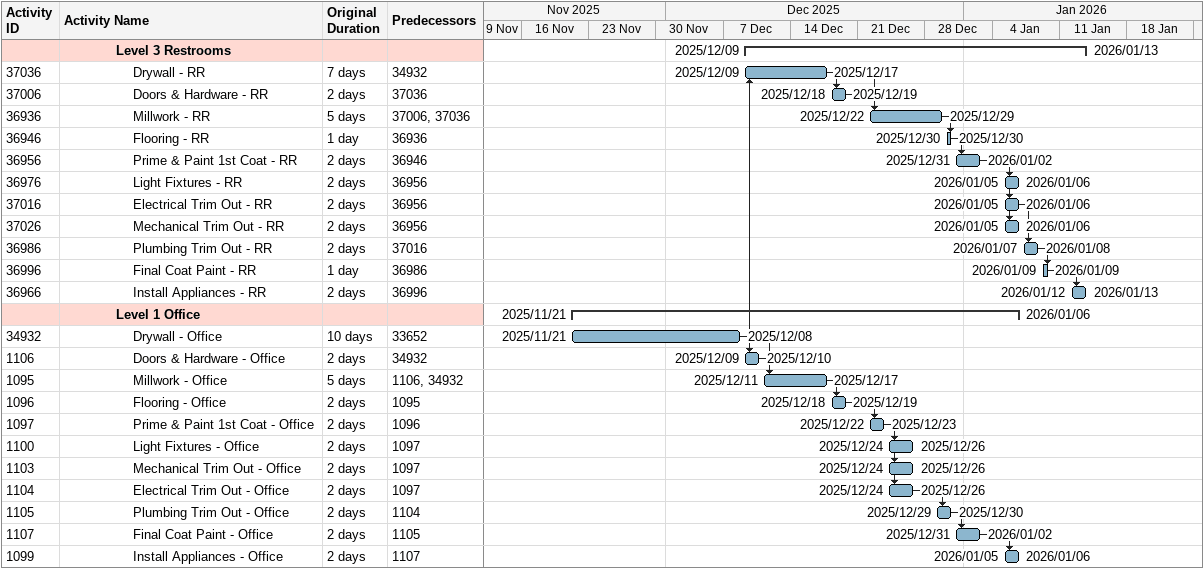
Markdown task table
| ID | Level | Task | Original duration | Start | Finish | Predecessors |
|---|---|---|---|---|---|---|
|  | 4 | **Level 3 Restrooms** |  | 2025-12-09 | 2026-01-13 |  |
| 37036 | 5 | Drywall - RR | 7d | 2025-12-09 | 2025-12-17 | 34932 |
| 37006 | 5 | Doors & Hardware - RR | 2d | 2025-12-18 | 2025-12-19 | 37036 |
| 36936 | 5 | Millwork - RR | 5d | 2025-12-22 | 2025-12-29 | 37006, 37036 |
| 36946 | 5 | Flooring - RR | 1d | 2025-12-30 | 2025-12-30 | 36936 |
| 36956 | 5 | Prime & Paint 1st Coat - RR | 2d | 2025-12-31 | 2026-01-02 | 36946 |
| 36976 | 5 | Light Fixtures - RR | 2d | 2026-01-05 | 2026-01-06 | 36956 |
| 37016 | 5 | Electrical Trim Out - RR | 2d | 2026-01-05 | 2026-01-06 | 36956 |
| 37026 | 5 | Mechanical Trim Out - RR | 2d | 2026-01-05 | 2026-01-06 | 36956 |
| 36986 | 5 | Plumbing Trim Out - RR | 2d | 2026-01-07 | 2026-01-08 | 37016 |
| 36996 | 5 | Final Coat Paint - RR | 1d | 2026-01-09 | 2026-01-09 | 36986 |
| 36966 | 5 | Install Appliances - RR | 2d | 2026-01-12 | 2026-01-13 | 36996 |
|  | 4 | **Level 1 Office** |  | 2025-11-21 | 2026-01-06 |  |
| 34932 | 5 | Drywall - Office | 10d | 2025-11-21 | 2025-12-08 | 33652 |
| 1106 | 5 | Doors & Hardware - Office | 2d | 2025-12-09 | 2025-12-10 | 34932 |
| 1095 | 5 | Millwork - Office | 5d | 2025-12-11 | 2025-12-17 | 1106, 34932 |
| 1096 | 5 | Flooring - Office | 2d | 2025-12-18 | 2025-12-19 | 1095 |
| 1097 | 5 | Prime & Paint 1st Coat - Office | 2d | 2025-12-22 | 2025-12-23 | 1096 |
| 1100 | 5 | Light Fixtures - Office | 2d | 2025-12-24 | 2025-12-26 | 1097 |
| 1103 | 5 | Mechanical Trim Out - Office | 2d | 2025-12-24 | 2025-12-26 | 1097 |
| 1104 | 5 | Electrical Trim Out - Office | 2d | 2025-12-24 | 2025-12-26 | 1097 |
| 1105 | 5 | Plumbing Trim Out - Office | 2d | 2025-12-29 | 2025-12-30 | 1104 |
| 1107 | 5 | Final Coat Paint - Office | 2d | 2025-12-31 | 2026-01-02 | 1105 |
| 1099 | 5 | Install Appliances - Office | 2d | 2026-01-05 | 2026-01-06 | 1107 |
